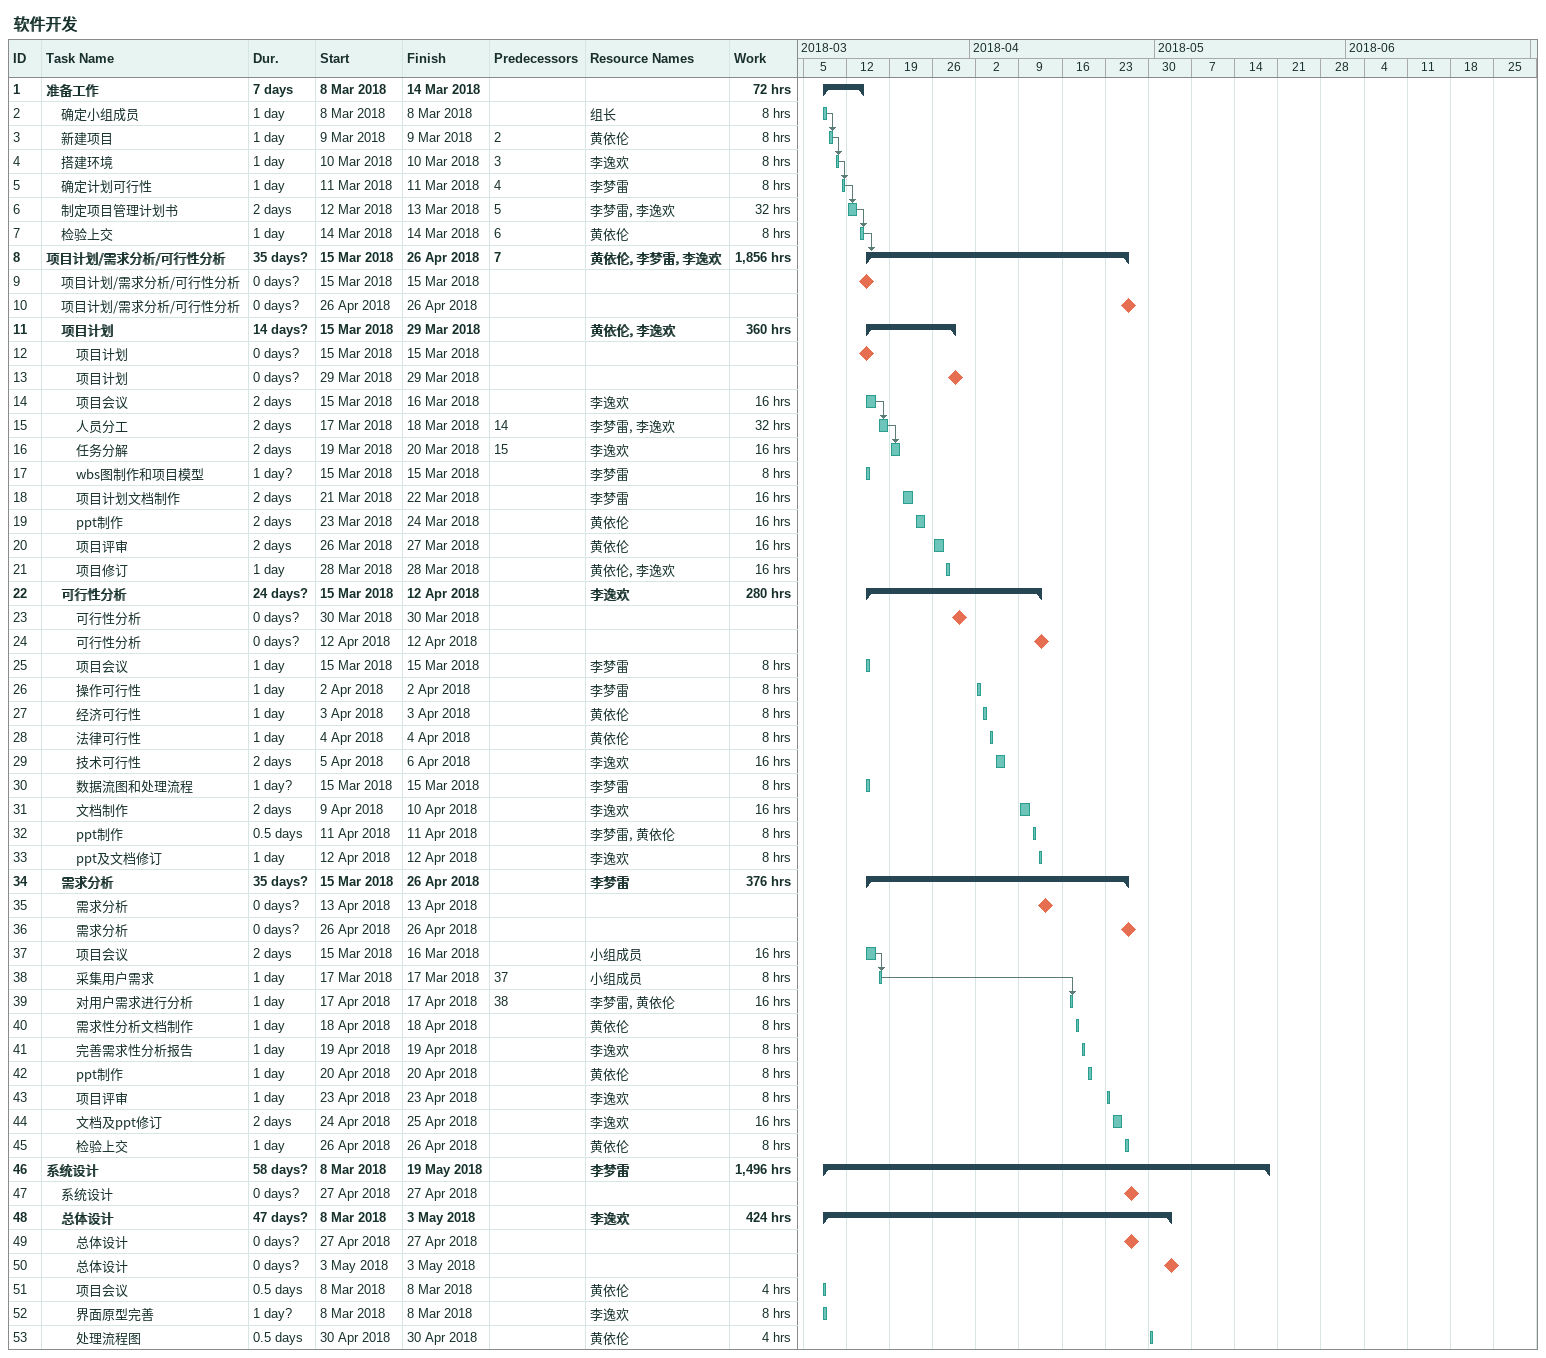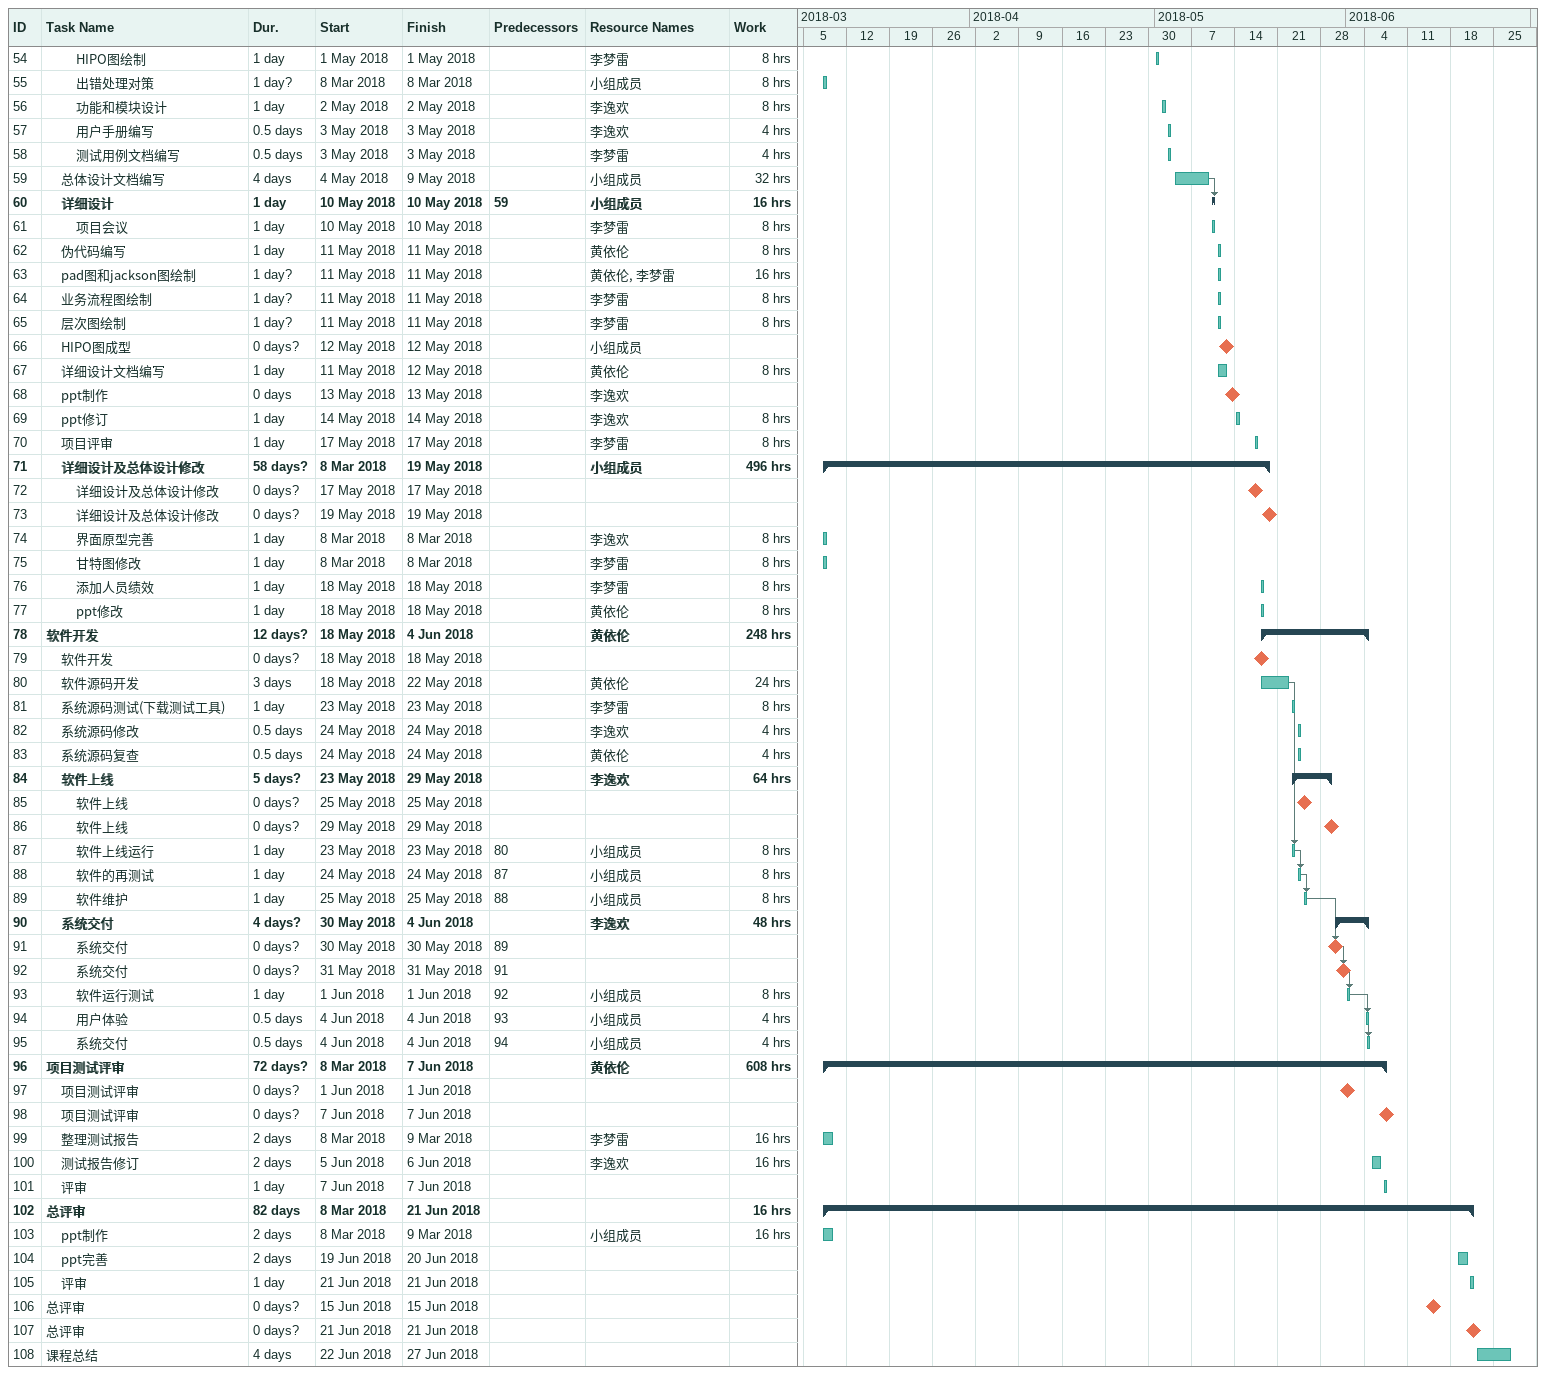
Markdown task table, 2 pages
软件开发

| ID | Level | Task | Duration | Start | Finish | Predecessors | Resources | Work (h) |
|---|---|---|---|---|---|---|---|---|
| 1 | 1 | **准备工作** | 7d | 2018-03-08 | 2018-03-14 |  |  | 72 |
| 2 | 2 | 确定小组成员 | 1d | 2018-03-08 | 2018-03-08 |  | 组长 | 8 |
| 3 | 2 | 新建项目 | 1d | 2018-03-09 | 2018-03-09 | 2 | 黄依伦 | 8 |
| 4 | 2 | 搭建环境 | 1d | 2018-03-10 | 2018-03-10 | 3 | 李逸欢 | 8 |
| 5 | 2 | 确定计划可行性 | 1d | 2018-03-11 | 2018-03-11 | 4 | 李梦雷 | 8 |
| 6 | 2 | 制定项目管理计划书 | 2d | 2018-03-12 | 2018-03-13 | 5 | 李梦雷, 李逸欢 | 32 |
| 7 | 2 | 检验上交 | 1d | 2018-03-14 | 2018-03-14 | 6 | 黄依伦 | 8 |
| 8 | 1 | **项目计划/需求分析/可行性分析** | 35d? | 2018-03-15 | 2018-04-26 | 7 | 黄依伦, 李梦雷, 李逸欢 | 1856 |
| 9 | 2 | 项目计划/需求分析/可行性分析 | 0d? | 2018-03-15 | 2018-03-15 |  |  |  |
| 10 | 2 | 项目计划/需求分析/可行性分析 | 0d? | 2018-04-26 | 2018-04-26 |  |  |  |
| 11 | 2 | **项目计划** | 14d? | 2018-03-15 | 2018-03-29 |  | 黄依伦, 李逸欢 | 360 |
| 12 | 3 | 项目计划 | 0d? | 2018-03-15 | 2018-03-15 |  |  |  |
| 13 | 3 | 项目计划 | 0d? | 2018-03-29 | 2018-03-29 |  |  |  |
| 14 | 3 | 项目会议 | 2d | 2018-03-15 | 2018-03-16 |  | 李逸欢 | 16 |
| 15 | 3 | 人员分工 | 2d | 2018-03-17 | 2018-03-18 | 14 | 李梦雷, 李逸欢 | 32 |
| 16 | 3 | 任务分解 | 2d | 2018-03-19 | 2018-03-20 | 15 | 李逸欢 | 16 |
| 17 | 3 | wbs图制作和项目模型 | 1d? | 2018-03-15 | 2018-03-15 |  | 李梦雷 | 8 |
| 18 | 3 | 项目计划文档制作 | 2d | 2018-03-21 | 2018-03-22 |  | 李梦雷 | 16 |
| 19 | 3 | ppt制作 | 2d | 2018-03-23 | 2018-03-24 |  | 黄依伦 | 16 |
| 20 | 3 | 项目评审 | 2d | 2018-03-26 | 2018-03-27 |  | 黄依伦 | 16 |
| 21 | 3 | 项目修订 | 1d | 2018-03-28 | 2018-03-28 |  | 黄依伦, 李逸欢 | 16 |
| 22 | 2 | **可行性分析** | 24d? | 2018-03-15 | 2018-04-12 |  | 李逸欢 | 280 |
| 23 | 3 | 可行性分析 | 0d? | 2018-03-30 | 2018-03-30 |  |  |  |
| 24 | 3 | 可行性分析 | 0d? | 2018-04-12 | 2018-04-12 |  |  |  |
| 25 | 3 | 项目会议 | 1d | 2018-03-15 | 2018-03-15 |  | 李梦雷 | 8 |
| 26 | 3 | 操作可行性 | 1d | 2018-04-02 | 2018-04-02 |  | 李梦雷 | 8 |
| 27 | 3 | 经济可行性 | 1d | 2018-04-03 | 2018-04-03 |  | 黄依伦 | 8 |
| 28 | 3 | 法律可行性 | 1d | 2018-04-04 | 2018-04-04 |  | 黄依伦 | 8 |
| 29 | 3 | 技术可行性 | 2d | 2018-04-05 | 2018-04-06 |  | 李逸欢 | 16 |
| 30 | 3 | 数据流图和处理流程 | 1d? | 2018-03-15 | 2018-03-15 |  | 李梦雷 | 8 |
| 31 | 3 | 文档制作 | 2d | 2018-04-09 | 2018-04-10 |  | 李逸欢 | 16 |
| 32 | 3 | ppt制作 | 0.5d | 2018-04-11 | 2018-04-11 |  | 李梦雷, 黄依伦 | 8 |
| 33 | 3 | ppt及文档修订 | 1d | 2018-04-12 | 2018-04-12 |  | 李逸欢 | 8 |
| 34 | 2 | **需求分析** | 35d? | 2018-03-15 | 2018-04-26 |  | 李梦雷 | 376 |
| 35 | 3 | 需求分析 | 0d? | 2018-04-13 | 2018-04-13 |  |  |  |
| 36 | 3 | 需求分析 | 0d? | 2018-04-26 | 2018-04-26 |  |  |  |
| 37 | 3 | 项目会议 | 2d | 2018-03-15 | 2018-03-16 |  | 小组成员 | 16 |
| 38 | 3 | 采集用户需求 | 1d | 2018-03-17 | 2018-03-17 | 37 | 小组成员 | 8 |
| 39 | 3 | 对用户需求进行分析 | 1d | 2018-04-17 | 2018-04-17 | 38 | 李梦雷, 黄依伦 | 16 |
| 40 | 3 | 需求性分析文档制作 | 1d | 2018-04-18 | 2018-04-18 |  | 黄依伦 | 8 |
| 41 | 3 | 完善需求性分析报告 | 1d | 2018-04-19 | 2018-04-19 |  | 李逸欢 | 8 |
| 42 | 3 | ppt制作 | 1d | 2018-04-20 | 2018-04-20 |  | 黄依伦 | 8 |
| 43 | 3 | 项目评审 | 1d | 2018-04-23 | 2018-04-23 |  | 李逸欢 | 8 |
| 44 | 3 | 文档及ppt修订 | 2d | 2018-04-24 | 2018-04-25 |  | 李逸欢 | 16 |
| 45 | 3 | 检验上交 | 1d | 2018-04-26 | 2018-04-26 |  | 黄依伦 | 8 |
| 46 | 1 | **系统设计** | 58d? | 2018-03-08 | 2018-05-19 |  | 李梦雷 | 1496 |
| 47 | 2 | 系统设计 | 0d? | 2018-04-27 | 2018-04-27 |  |  |  |
| 48 | 2 | **总体设计** | 47d? | 2018-03-08 | 2018-05-03 |  | 李逸欢 | 424 |
| 49 | 3 | 总体设计 | 0d? | 2018-04-27 | 2018-04-27 |  |  |  |
| 50 | 3 | 总体设计 | 0d? | 2018-05-03 | 2018-05-03 |  |  |  |
| 51 | 3 | 项目会议 | 0.5d | 2018-03-08 | 2018-03-08 |  | 黄依伦 | 4 |
| 52 | 3 | 界面原型完善 | 1d? | 2018-03-08 | 2018-03-08 |  | 李逸欢 | 8 |
| 53 | 3 | 处理流程图 | 0.5d | 2018-04-30 | 2018-04-30 |  | 黄依伦 | 4 |
| 54 | 3 | HIPO图绘制 | 1d | 2018-05-01 | 2018-05-01 |  | 李梦雷 | 8 |
| 55 | 3 | 出错处理对策 | 1d? | 2018-03-08 | 2018-03-08 |  | 小组成员 | 8 |
| 56 | 3 | 功能和模块设计 | 1d | 2018-05-02 | 2018-05-02 |  | 李逸欢 | 8 |
| 57 | 3 | 用户手册编写 | 0.5d | 2018-05-03 | 2018-05-03 |  | 李逸欢 | 4 |
| 58 | 3 | 测试用例文档编写 | 0.5d | 2018-05-03 | 2018-05-03 |  | 李梦雷 | 4 |
| 59 | 2 | 总体设计文档编写 | 4d | 2018-05-04 | 2018-05-09 |  | 小组成员 | 32 |
| 60 | 2 | **详细设计** | 1d | 2018-05-10 | 2018-05-10 | 59 | 小组成员 | 16 |
| 61 | 3 | 项目会议 | 1d | 2018-05-10 | 2018-05-10 |  | 李梦雷 | 8 |
| 62 | 2 | 伪代码编写 | 1d | 2018-05-11 | 2018-05-11 |  | 黄依伦 | 8 |
| 63 | 2 | pad图和jackson图绘制 | 1d? | 2018-05-11 | 2018-05-11 |  | 黄依伦, 李梦雷 | 16 |
| 64 | 2 | 业务流程图绘制 | 1d? | 2018-05-11 | 2018-05-11 |  | 李梦雷 | 8 |
| 65 | 2 | 层次图绘制 | 1d? | 2018-05-11 | 2018-05-11 |  | 李梦雷 | 8 |
| 66 | 2 | HIPO图成型 | 0d? | 2018-05-12 | 2018-05-12 |  | 小组成员 |  |
| 67 | 2 | 详细设计文档编写 | 1d | 2018-05-11 | 2018-05-12 |  | 黄依伦 | 8 |
| 68 | 2 | ppt制作 | 0d | 2018-05-13 | 2018-05-13 |  | 李逸欢 |  |
| 69 | 2 | ppt修订 | 1d | 2018-05-14 | 2018-05-14 |  | 李逸欢 | 8 |
| 70 | 2 | 项目评审 | 1d | 2018-05-17 | 2018-05-17 |  | 李梦雷 | 8 |
| 71 | 2 | **详细设计及总体设计修改** | 58d? | 2018-03-08 | 2018-05-19 |  | 小组成员 | 496 |
| 72 | 3 | 详细设计及总体设计修改 | 0d? | 2018-05-17 | 2018-05-17 |  |  |  |
| 73 | 3 | 详细设计及总体设计修改 | 0d? | 2018-05-19 | 2018-05-19 |  |  |  |
| 74 | 3 | 界面原型完善 | 1d | 2018-03-08 | 2018-03-08 |  | 李逸欢 | 8 |
| 75 | 3 | 甘特图修改 | 1d | 2018-03-08 | 2018-03-08 |  | 李梦雷 | 8 |
| 76 | 3 | 添加人员绩效 | 1d | 2018-05-18 | 2018-05-18 |  | 李梦雷 | 8 |
| 77 | 3 | ppt修改 | 1d | 2018-05-18 | 2018-05-18 |  | 黄依伦 | 8 |
| 78 | 1 | **软件开发** | 12d? | 2018-05-18 | 2018-06-04 |  | 黄依伦 | 248 |
| 79 | 2 | 软件开发 | 0d? | 2018-05-18 | 2018-05-18 |  |  |  |
| 80 | 2 | 软件源码开发 | 3d | 2018-05-18 | 2018-05-22 |  | 黄依伦 | 24 |
| 81 | 2 | 系统源码测试(下载测试工具) | 1d | 2018-05-23 | 2018-05-23 |  | 李梦雷 | 8 |
| 82 | 2 | 系统源码修改 | 0.5d | 2018-05-24 | 2018-05-24 |  | 李逸欢 | 4 |
| 83 | 2 | 系统源码复查 | 0.5d | 2018-05-24 | 2018-05-24 |  | 黄依伦 | 4 |
| 84 | 2 | **软件上线** | 5d? | 2018-05-23 | 2018-05-29 |  | 李逸欢 | 64 |
| 85 | 3 | 软件上线 | 0d? | 2018-05-25 | 2018-05-25 |  |  |  |
| 86 | 3 | 软件上线 | 0d? | 2018-05-29 | 2018-05-29 |  |  |  |
| 87 | 3 | 软件上线运行 | 1d | 2018-05-23 | 2018-05-23 | 80 | 小组成员 | 8 |
| 88 | 3 | 软件的再测试 | 1d | 2018-05-24 | 2018-05-24 | 87 | 小组成员 | 8 |
| 89 | 3 | 软件维护 | 1d | 2018-05-25 | 2018-05-25 | 88 | 小组成员 | 8 |
| 90 | 2 | **系统交付** | 4d? | 2018-05-30 | 2018-06-04 |  | 李逸欢 | 48 |
| 91 | 3 | 系统交付 | 0d? | 2018-05-30 | 2018-05-30 | 89 |  |  |
| 92 | 3 | 系统交付 | 0d? | 2018-05-31 | 2018-05-31 | 91 |  |  |
| 93 | 3 | 软件运行测试 | 1d | 2018-06-01 | 2018-06-01 | 92 | 小组成员 | 8 |
| 94 | 3 | 用户体验 | 0.5d | 2018-06-04 | 2018-06-04 | 93 | 小组成员 | 4 |
| 95 | 3 | 系统交付 | 0.5d | 2018-06-04 | 2018-06-04 | 94 | 小组成员 | 4 |
| 96 | 1 | **项目测试评审** | 72d? | 2018-03-08 | 2018-06-07 |  | 黄依伦 | 608 |
| 97 | 2 | 项目测试评审 | 0d? | 2018-06-01 | 2018-06-01 |  |  |  |
| 98 | 2 | 项目测试评审 | 0d? | 2018-06-07 | 2018-06-07 |  |  |  |
| 99 | 2 | 整理测试报告 | 2d | 2018-03-08 | 2018-03-09 |  | 李梦雷 | 16 |
| 100 | 2 | 测试报告修订 | 2d | 2018-06-05 | 2018-06-06 |  | 李逸欢 | 16 |
| 101 | 2 | 评审 | 1d | 2018-06-07 | 2018-06-07 |  |  |  |
| 102 | 1 | **总评审** | 82d | 2018-03-08 | 2018-06-21 |  |  | 16 |
| 103 | 2 | ppt制作 | 2d | 2018-03-08 | 2018-03-09 |  | 小组成员 | 16 |
| 104 | 2 | ppt完善 | 2d | 2018-06-19 | 2018-06-20 |  |  |  |
| 105 | 2 | 评审 | 1d | 2018-06-21 | 2018-06-21 |  |  |  |
| 106 | 1 | 总评审 | 0d? | 2018-06-15 | 2018-06-15 |  |  |  |
| 107 | 1 | 总评审 | 0d? | 2018-06-21 | 2018-06-21 |  |  |  |
| 108 | 1 | 课程总结 | 4d | 2018-06-22 | 2018-06-27 |  |  |  |
